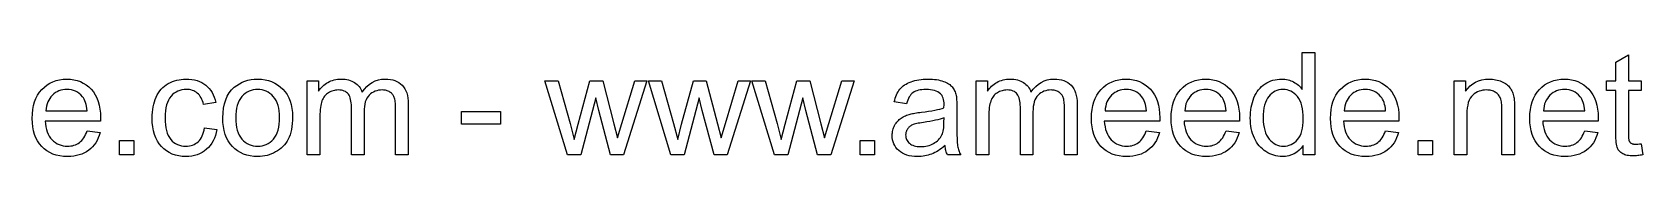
# Model space of a CAD drawing. Extents: x -1652 to 1470, y -458 to 1785.
# Drawn here: x 381 to 1161, y -458 to -408 of the extents above; entities that cross this region are included whole.
import ezdxf

# ---------------------------------------------------------------- set-up
doc = ezdxf.new("R2010")
doc.units = 0
doc.layers.add('LAYER_1', color=7, linetype='CONTINUOUS')

msp = doc.modelspace()

# ---------------------------------------------------------------- linework, layer by layer
at = {"layer": 'LAYER_1', "color": 250}
for points in [[(996.765, -457.521), (996.765, -452.95), (995.8597, -454.1992), (994.8534, -455.2823), (993.7463, -456.1992), (992.5383, -456.9496), (991.2293, -457.5336), (989.8195, -457.9508), (988.3088, -458.2013), (986.6972, -458.2848), (985.6318, -458.2479), (984.5883, -458.1371), (983.5668, -457.9522), (982.5673, -457.6932), (981.5901, -457.3598), (980.6353, -456.952), (979.703, -456.4696), (978.7933, -455.9125), (977.9161, -455.2925), (977.0899, -454.6131), (976.3143, -453.8746), (975.5893, -453.0772), (974.9147, -452.2213), (974.2905, -451.307), (973.7164, -450.3348), (973.1924, -449.3047), (972.7286, -448.2219), (972.3266, -447.1), (971.9865, -445.9387), (971.7082, -444.738), (971.4918, -443.4977), (971.3372, -442.2176), (971.2444, -440.8977), (971.2135, -439.5377), (971.2417, -438.2082), (971.3262, -436.91), (971.4668, -435.6429), (971.6634, -434.4069), (971.9159, -433.2019), (972.2241, -432.0276), (972.5879, -430.8839), (973.0072, -429.7708), (973.4862, -428.7087), (974.0207, -427.7099), (974.6107, -426.7745), (975.2566, -425.9028), (975.9582, -425.0951), (976.7159, -424.3517), (977.5298, -423.6729), (978.3999, -423.0589), (979.3079, -422.5099), (980.2436, -422.0346), (981.2068, -421.6327), (982.197, -421.3042), (983.2137, -421.049), (984.2567, -420.8669), (985.3254, -420.7577), (986.4194, -420.7213), (987.2239, -420.743), (988.0055, -420.8079), (988.7644, -420.916), (989.5005, -421.067), (990.2139, -421.2609), (990.9044, -421.4976), (991.5721, -421.7768), (992.2171, -422.0984), (992.836, -422.4547), (993.4257, -422.8379), (993.986, -423.2477), (994.5171, -423.6838), (995.0188, -424.1459), (995.4913, -424.6338), (995.9345, -425.1472), (996.3484, -425.6858), (996.3484, -407.8067), (1002.4585, -407.8067), (1002.4585, -457.521), (996.765, -457.521)], [(1160.5235, -452.0705), (1161.3567, -457.4631), (1160.7226, -457.5895), (1160.1051, -457.6995), (1159.5044, -457.7929), (1158.9207, -457.8696), (1158.3545, -457.9295), (1157.8058, -457.9725), (1157.2751, -457.9983), (1156.7625, -458.007), (1155.9569, -457.9907), (1155.1979, -457.9417), (1154.4852, -457.86), (1153.8188, -457.7452), (1153.1985, -457.5974), (1152.6242, -457.4163), (1152.0957, -457.2019), (1151.6129, -456.954), (1151.1741, -456.6795), (1150.7688, -456.3851), (1150.3972, -456.0707), (1150.0593, -455.736), (1149.755, -455.3806), (1149.4843, -455.0044), (1149.2472, -454.607), (1149.0438, -454.1882), (1148.8691, -453.6994), (1148.7182, -453.0924), (1148.5908, -452.3672), (1148.4869, -451.5237), (1148.4063, -450.5619), (1148.3489, -449.4819), (1148.3146, -448.2836), (1148.3032, -446.9671), (1148.3032, -426.2065), (1143.79, -426.2065), (1143.79, -421.4851), (1148.3032, -421.4851), (1148.3032, -412.5744), (1154.4133, -408.906), (1154.4133, -421.4851), (1160.5235, -421.4851), (1160.5235, -426.2065), (1154.4133, -426.2065), (1154.4133, -447.3143), (1154.4182, -447.9403), (1154.433, -448.5077), (1154.4579, -449.0165), (1154.4929, -449.4667), (1154.5382, -449.8584), (1154.594, -450.1914), (1154.6603, -450.4659), (1154.7374, -450.6818), (1154.822, -450.8635), (1154.9197, -451.0357), (1155.0303, -451.1983), (1155.154, -451.3516), (1155.2907, -451.4956), (1155.4404, -451.6306), (1155.6031, -451.7566), (1155.7789, -451.8738), (1155.9709, -451.9758), (1156.1825, -452.0646), (1156.4135, -452.1401), (1156.6641, -452.2021), (1156.9343, -452.2507), (1157.2239, -452.2855), (1157.5332, -452.3065), (1157.8619, -452.3135), (1158.4063, -452.2983), (1159.0321, -452.2528), (1159.7382, -452.1768), (1160.5235, -452.0705)], [(407.727, -445.8562), (414.0455, -446.6894), (413.6365, -448.027), (413.1474, -449.2884), (412.5782, -450.4734), (411.9292, -451.5816), (411.2004, -452.6127), (410.3921, -453.5666), (409.5042, -454.4428), (408.5371, -455.2413), (407.4956, -455.9535), (406.3845, -456.5712), (405.2037, -457.0942), (403.953, -457.5225), (402.6324, -457.8558), (401.2417, -458.094), (399.7807, -458.2371), (398.2494, -458.2848), (396.3302, -458.2089), (394.513, -457.981), (392.7978, -457.6013), (391.1846, -457.0697), (389.6733, -456.3862), (388.264, -455.5508), (386.9567, -454.5636), (385.7514, -453.4244), (384.6692, -452.1519), (383.7313, -450.7559), (382.9377, -449.2369), (382.2883, -447.5949), (381.7833, -445.8304), (381.4226, -443.9435), (381.2061, -441.9346), (381.134, -439.8039), (381.2067, -437.6016), (381.4249, -435.5254), (381.7888, -433.5757), (382.2985, -431.7525), (382.954, -430.0564), (383.7557, -428.4874), (384.7035, -427.0459), (385.7976, -425.7321), (387.0084, -424.5566), (388.3059, -423.5382), (389.6903, -422.6769), (391.1614, -421.9726), (392.7193, -421.4249), (394.364, -421.0339), (396.0955, -420.7994), (397.9138, -420.7213), (399.6735, -420.7978), (401.3508, -421.0274), (402.9455, -421.4103), (404.4579, -421.9465), (405.8878, -422.6363), (407.2352, -423.4796), (408.5002, -424.4768), (409.6827, -425.6279), (410.7529, -426.9184), (411.6809, -428.3337), (412.4665, -429.8737), (413.1096, -431.5385), (413.61, -433.328), (413.9676, -435.2423), (414.1822, -437.2814), (414.2538, -439.4452), (414.2191, -441.0653), (387.383, -441.0653), (387.5111, -442.5022), (387.7219, -443.8531), (388.0157, -445.1178), (388.3927, -446.2959), (388.8533, -447.3873), (389.3977, -448.3916), (390.0262, -449.3085), (390.739, -450.1379), (391.5136, -450.8745), (392.3356, -451.5134), (393.2048, -452.0543), (394.121, -452.4972), (395.0838, -452.8419), (396.093, -453.0883), (397.1483, -453.2363), (398.2494, -453.2856), (399.0717, -453.2579), (399.8635, -453.1749), (400.6247, -453.0366), (401.3551, -452.843), (402.0545, -452.594), (402.7229, -452.2896), (403.3602, -451.93), (403.9661, -451.515), (404.5449, -451.0393), (405.0923, -450.4974), (405.6086, -449.8893), (406.0939, -449.215), (406.5482, -448.4746), (406.9717, -447.668), (407.3646, -446.7952), (407.727, -445.8562)], [(464.5929, -444.3287), (470.5642, -445.1619), (470.2696, -446.6602), (469.8804, -448.0741), (469.3962, -449.4039), (468.8168, -450.65), (468.142, -451.8125), (467.3714, -452.8917), (466.5048, -453.888), (465.5419, -454.8015), (464.5015, -455.619), (463.4028, -456.327), (462.2461, -456.9258), (461.0316, -457.4154), (459.7596, -457.796), (458.4304, -458.0676), (457.0442, -458.2305), (455.6013, -458.2848), (453.802, -458.2094), (452.0929, -457.9832), (450.4741, -457.6062), (448.9458, -457.0784), (447.5081, -456.3997), (446.1611, -455.5703), (444.9049, -454.5901), (443.7398, -453.4591), (442.6863, -452.1876), (441.7738, -450.786), (441.002, -449.2541), (440.3708, -447.592), (439.8801, -445.7998), (439.5298, -443.8773), (439.3197, -441.8247), (439.2497, -439.6419), (439.2801, -438.2071), (439.371, -436.8186), (439.5225, -435.4763), (439.7343, -434.1798), (440.0063, -432.9289), (440.3384, -431.7233), (440.7305, -430.5627), (441.1823, -429.4468), (441.6955, -428.3912), (442.2717, -427.4032), (442.9111, -426.483), (443.6139, -425.6308), (444.3801, -424.847), (445.21, -424.1318), (446.1035, -423.4855), (447.061, -422.9084), (448.057, -422.3958), (449.0747, -421.9515), (450.1145, -421.5756), (451.1764, -421.2681), (452.2605, -421.0289), (453.3669, -420.858), (454.4959, -420.7555), (455.6476, -420.7213), (457.0774, -420.7674), (458.4417, -420.9059), (459.7401, -421.1369), (460.9722, -421.4605), (462.1376, -421.8768), (463.2359, -422.3861), (464.2666, -422.9883), (465.2294, -423.6838), (466.1206, -424.4649), (466.9282, -425.324), (467.6519, -426.2609), (468.2917, -427.2755), (468.8474, -428.3677), (469.3189, -429.5374), (469.706, -430.7843), (470.0087, -432.1084), (464.1069, -433.011), (463.8742, -432.1322), (463.601, -431.3097), (463.2871, -430.5433), (462.9323, -429.833), (462.5363, -429.1785), (462.0987, -428.5798), (461.6194, -428.0366), (461.0981, -427.5489), (460.5459, -427.1215), (459.9655, -426.7506), (459.3569, -426.4364), (458.72, -426.179), (458.055, -425.9786), (457.3617, -425.8353), (456.6403, -425.7492), (455.8906, -425.7205), (454.7634, -425.772), (453.6903, -425.9266), (452.6711, -426.1843), (451.7058, -426.545), (450.7942, -427.0088), (449.9361, -427.5757), (449.1315, -428.2456), (448.3802, -429.0186), (447.7048, -429.9067), (447.1195, -430.9134), (446.6243, -432.0392), (446.2191, -433.2844), (445.9039, -434.6496), (445.6788, -436.135), (445.5437, -437.7411), (445.4987, -439.4683), (445.5421, -441.2199), (445.6723, -442.8469), (445.8893, -444.3493), (446.1931, -445.7274), (446.5836, -446.9813), (447.061, -448.1111), (447.6251, -449.117), (448.2761, -449.999), (449.0008, -450.7682), (449.7776, -451.4353), (450.6064, -452.0001), (451.4874, -452.4625), (452.4204, -452.8224), (453.4055, -453.0796), (454.4427, -453.2341), (455.5319, -453.2856), (456.4155, -453.2514), (457.2612, -453.1487), (458.0689, -452.9774), (458.8387, -452.7373), (459.5704, -452.4284), (460.2642, -452.0504), (460.92, -451.6032), (461.5379, -451.0868), (462.1134, -450.5026), (462.6336, -449.8437), (463.0985, -449.1102), (463.5081, -448.3023), (463.8623, -447.42), (464.1611, -446.4636), (464.4047, -445.4331), (464.5929, -444.3287)], [(473.4804, -439.503), (473.5672, -437.0886), (473.8278, -434.8358), (474.2621, -432.7447), (474.8705, -430.8152), (475.653, -429.0473), (476.6098, -427.4411), (477.7409, -425.9966), (479.0466, -424.7137), (480.2378, -423.778), (481.4938, -422.967), (482.8143, -422.2808), (484.1992, -421.7194), (485.648, -421.2827), (487.1606, -420.9708), (488.7367, -420.7837), (490.3759, -420.7213), (492.1871, -420.7972), (493.9146, -421.0251), (495.5584, -421.4048), (497.1181, -421.9364), (498.5938, -422.6199), (499.9853, -423.4552), (501.2925, -424.4425), (502.5151, -425.5816), (503.6179, -426.8509), (504.5741, -428.2371), (505.3835, -429.7399), (506.0461, -431.3591), (506.5617, -433.0943), (506.9301, -434.9454), (507.1513, -436.912), (507.225, -438.9939), (507.1925, -440.6831), (507.0948, -442.2791), (506.9321, -443.7821), (506.7043, -445.1922), (506.4113, -446.5096), (506.0533, -447.7343), (505.6302, -448.8666), (505.142, -449.9065), (504.5914, -450.8726), (503.9812, -451.7834), (503.3113, -452.6388), (502.5817, -453.4389), (501.7924, -454.1837), (500.9435, -454.8731), (500.0349, -455.5072), (499.0666, -456.086), (498.061, -456.6024), (497.0317, -457.0496), (495.9791, -457.4276), (494.9035, -457.7365), (493.8051, -457.9766), (492.6842, -458.1479), (491.541, -458.2506), (490.3759, -458.2848), (488.5294, -458.2094), (486.7738, -457.983), (485.1092, -457.6056), (483.5352, -457.0769), (482.0519, -456.3969), (480.659, -455.5655), (479.3564, -454.5824), (478.144, -453.4476), (477.0499, -452.1701), (476.1021, -450.7594), (475.3004, -449.2155), (474.6449, -447.5385), (474.1352, -445.7286), (473.7713, -443.786), (473.5531, -441.7108), (473.4804, -439.503)], [(514.3882, -457.521), (514.3882, -421.4851), (519.8734, -421.4851), (519.8734, -426.5768), (520.3122, -425.933), (520.7867, -425.3209), (521.2967, -424.7408), (521.8421, -424.193), (522.4228, -423.6777), (523.0386, -423.1952), (523.6894, -422.7458), (524.375, -422.3298), (525.09, -421.9517), (525.8289, -421.6245), (526.5921, -421.3479), (527.3795, -421.122), (528.1913, -420.9465), (529.0276, -420.8213), (529.8886, -420.7463), (530.7745, -420.7213), (531.7503, -420.7473), (532.6816, -420.8253), (533.568, -420.955), (534.4096, -421.1365), (535.2062, -421.3694), (535.9576, -421.6538), (536.6637, -421.9894), (537.3244, -422.3761), (537.939, -422.8128), (538.5067, -423.29), (539.0276, -423.8078), (539.5014, -424.3666), (539.928, -424.9666), (540.3073, -425.6081), (540.6391, -426.2913), (540.9233, -427.0166), (542.0392, -425.54), (543.2345, -424.2608), (544.5096, -423.1787), (545.8646, -422.2937), (547.3, -421.6056), (548.8159, -421.1142), (550.4127, -420.8195), (552.0905, -420.7213), (553.3972, -420.7674), (554.6266, -420.9059), (555.7785, -421.1369), (556.8525, -421.4605), (557.8484, -421.8768), (558.7659, -422.3861), (559.6048, -422.9883), (560.3647, -423.6838), (561.0444, -424.4758), (561.6339, -425.3675), (562.133, -426.3591), (562.5417, -427.4505), (562.8598, -428.6417), (563.0872, -429.9328), (563.2238, -431.3236), (563.2693, -432.8143), (563.2693, -457.521), (557.1592, -457.521), (557.1592, -434.8394), (557.1495, -433.9596), (557.1205, -433.1428), (557.0725, -432.3893), (557.0059, -431.699), (556.9207, -431.0723), (556.8174, -430.5091), (556.6962, -430.0097), (556.5574, -429.5741), (556.3947, -429.1808), (556.2014, -428.8078), (555.9775, -428.4548), (555.7228, -428.1217), (555.4372, -427.8082), (555.1205, -427.5138), (554.7726, -427.2385), (554.3934, -426.9819), (553.9942, -426.7503), (553.5777, -426.5499), (553.1442, -426.3808), (552.6938, -426.2427), (552.2265, -426.1355), (551.7425, -426.0591), (551.2419, -426.0134), (550.725, -425.9982), (549.7909, -426.0378), (548.8979, -426.1564), (548.0458, -426.354), (547.2345, -426.6304), (546.464, -426.9854), (545.734, -427.4189), (545.0443, -427.9308), (544.395, -428.521), (543.8053, -429.2018), (543.2947, -429.9769), (542.863, -430.8465), (542.5102, -431.8104), (542.2359, -432.8687), (542.0402, -434.0214), (541.9229, -435.2685), (541.8838, -436.61), (541.8838, -457.521), (535.7737, -457.521), (535.7737, -434.1335), (535.7504, -433.1495), (535.6804, -432.2286), (535.5638, -431.3709), (535.4005, -430.5765), (535.1906, -429.8456), (534.934, -429.1782), (534.6308, -428.5746), (534.2809, -428.0349), (533.8779, -427.5587), (533.4153, -427.1455), (532.8934, -426.7955), (532.3122, -426.5088), (531.6718, -426.2856), (530.9725, -426.126), (530.2143, -426.0302), (529.3974, -425.9982), (528.7611, -426.0194), (528.1367, -426.0828), (527.5243, -426.1886), (526.9238, -426.3367), (526.3353, -426.5271), (525.7586, -426.7599), (525.194, -427.0349), (524.6412, -427.3522), (524.1134, -427.7102), (523.6234, -428.1075), (523.1711, -428.544), (522.7564, -429.0201), (522.3791, -429.5357), (522.0391, -430.091), (521.7362, -430.6863), (521.4704, -431.3215), (521.2426, -432.0087), (521.0451, -432.7686), (520.8781, -433.6008), (520.7414, -434.5053), (520.635, -435.4819), (520.5591, -436.5306), (520.5135, -437.6511), (520.4983, -438.8434), (520.4983, -457.521), (514.3882, -457.521)], [(823.3552, -453.0078), (822.5085, -453.7054), (821.6695, -454.3491), (820.8383, -454.9391), (820.0152, -455.4756), (819.2002, -455.9589), (818.3934, -456.3894), (817.5951, -456.7673), (816.8053, -457.0928), (816.0128, -457.3733), (815.206, -457.6159), (814.3849, -457.8209), (813.5492, -457.9882), (812.6989, -458.1182), (811.8338, -458.2108), (810.9538, -458.2663), (810.0587, -458.2848), (808.6174, -458.2398), (807.2618, -458.1045), (805.992, -457.879), (804.8078, -457.563), (803.7093, -457.1564), (802.6966, -456.6591), (801.7695, -456.0709), (800.9282, -455.3917), (800.1796, -454.6459), (799.5309, -453.8492), (798.9819, -453.0017), (798.5328, -452.1037), (798.1834, -451.1553), (797.9339, -450.1565), (797.7842, -449.1076), (797.7343, -448.0086), (797.7533, -447.356), (797.8101, -446.7176), (797.9046, -446.0932), (798.0366, -445.483), (798.2061, -444.8868), (798.4129, -444.3048), (798.6568, -443.7368), (798.9378, -443.183), (799.253, -442.6503), (799.5909, -442.1455), (799.9516, -441.6684), (800.3352, -441.2186), (800.7414, -440.796), (801.1705, -440.4003), (801.6224, -440.0311), (802.097, -439.6882), (802.5945, -439.3682), (803.1063, -439.0678), (803.6328, -438.7873), (804.1743, -438.5266), (804.7309, -438.2861), (805.3029, -438.0657), (805.8907, -437.8657), (806.4945, -437.6862), (806.9745, -437.5695), (807.5119, -437.4538), (808.1066, -437.339), (808.7583, -437.2248), (809.467, -437.1111), (810.2325, -436.9978), (811.0547, -436.8849), (811.9334, -436.772), (813.7218, -436.5491), (815.3894, -436.3145), (816.9357, -436.0686), (818.3604, -435.8115), (819.663, -435.5436), (820.8432, -435.2651), (821.9005, -434.9763), (822.8345, -434.6774), (822.8692, -433.092), (822.8421, -432.1975), (822.7607, -431.3714), (822.6251, -430.6136), (822.4353, -429.9242), (822.1912, -429.303), (821.8928, -428.7503), (821.5402, -428.2659), (821.1334, -427.8498), (820.5118, -427.3659), (819.8187, -426.947), (819.0542, -426.5929), (818.2186, -426.3034), (817.3119, -426.0786), (816.3343, -425.9181), (815.2859, -425.8219), (814.1669, -425.7899), (813.1216, -425.8137), (812.147, -425.8852), (811.2432, -426.0041), (810.4103, -426.1704), (809.6484, -426.3838), (808.9578, -426.6443), (808.3384, -426.9517), (807.7906, -427.3059), (807.2915, -427.7198), (806.8268, -428.2066), (806.3964, -428.7662), (805.9998, -429.399), (805.6368, -430.105), (805.3073, -430.8844), (805.0108, -431.7373), (804.7471, -432.6638), (798.7758, -431.8306), (798.9961, -430.8944), (799.249, -430.0038), (799.5348, -429.1591), (799.8535, -428.3604), (800.2053, -427.6078), (800.5903, -426.9014), (801.0087, -426.2414), (801.4606, -425.6279), (801.9553, -425.055), (802.5021, -424.5166), (803.1009, -424.0124), (803.7519, -423.542), (804.4549, -423.1053), (805.21, -422.7019), (806.0171, -422.3317), (806.8764, -421.9942), (807.7757, -421.697), (808.7115, -421.439), (809.6833, -421.2202), (810.6908, -421.041), (811.7336, -420.9013), (812.8113, -420.8014), (813.9234, -420.7413), (815.0695, -420.7213), (816.1972, -420.7381), (817.2717, -420.7887), (818.2927, -420.8732), (819.2601, -420.9918), (820.1738, -421.1445), (821.0337, -421.3315), (821.8397, -421.553), (822.5915, -421.8091), (823.2885, -422.0907), (823.9386, -422.3888), (824.5415, -422.7037), (825.0969, -423.0357), (825.6045, -423.3851), (826.0642, -423.7521), (826.4756, -424.137), (826.8385, -424.5401), (827.1645, -424.9659), (827.4656, -425.4189), (827.7417, -425.899), (827.9928, -426.4062), (828.219, -426.9405), (828.4203, -427.5019), (828.5966, -428.0904), (828.7479, -428.7061), (828.8173, -429.1357), (828.8779, -429.6433), (828.9295, -430.2287), (828.9721, -430.8918), (829.0055, -431.6325), (829.0294, -432.4506), (829.0439, -433.3461), (829.0488, -434.3187), (829.0488, -442.4192), (829.0548, -444.4437), (829.0727, -446.2732), (829.1025, -447.9079), (829.1443, -449.3481), (829.198, -450.5942), (829.2636, -451.6463), (829.3411, -452.5047), (829.4306, -453.1698), (829.5342, -453.7351), (829.6623, -454.294), (829.8145, -454.8466), (829.9905, -455.3931), (830.1897, -455.9337), (830.4119, -456.4685), (830.6567, -456.9975), (830.9235, -457.521), (824.5356, -457.521), (824.3159, -457.029), (824.1168, -456.5164), (823.9384, -455.9832), (823.7805, -455.4293), (823.6433, -454.8549), (823.5266, -454.2598), (823.4306, -453.6441), (823.3552, -453.0078)], [(838.4338, -457.521), (838.4338, -421.4851), (843.919, -421.4851), (843.919, -426.5768), (844.3578, -425.933), (844.8323, -425.3209), (845.3423, -424.7408), (845.8877, -424.193), (846.4684, -423.6777), (847.0842, -423.1952), (847.735, -422.7458), (848.4206, -422.3298), (849.1356, -421.9517), (849.8745, -421.6245), (850.6377, -421.3479), (851.4251, -421.122), (852.2369, -420.9465), (853.0732, -420.8213), (853.9342, -420.7463), (854.8201, -420.7213), (855.7959, -420.7473), (856.7272, -420.8253), (857.6136, -420.955), (858.4552, -421.1365), (859.2518, -421.3694), (860.0032, -421.6538), (860.7093, -421.9894), (861.37, -422.3761), (861.9846, -422.8128), (862.5523, -423.29), (863.0732, -423.8078), (863.547, -424.3666), (863.9736, -424.9666), (864.3529, -425.6081), (864.6847, -426.2913), (864.9689, -427.0166), (866.0848, -425.54), (867.2801, -424.2608), (868.5552, -423.1787), (869.9102, -422.2937), (871.3456, -421.6056), (872.8615, -421.1142), (874.4583, -420.8195), (876.1361, -420.7213), (877.4428, -420.7674), (878.6722, -420.9059), (879.8241, -421.1369), (880.8981, -421.4605), (881.894, -421.8768), (882.8115, -422.3861), (883.6504, -422.9883), (884.4103, -423.6838), (885.09, -424.4758), (885.6795, -425.3675), (886.1786, -426.3591), (886.5873, -427.4505), (886.9054, -428.6417), (887.1328, -429.9328), (887.2694, -431.3236), (887.3149, -432.8143), (887.3149, -457.521), (881.2048, -457.521), (881.2048, -434.8394), (881.1951, -433.9596), (881.1661, -433.1428), (881.1181, -432.3893), (881.0515, -431.699), (880.9663, -431.0723), (880.863, -430.5091), (880.7418, -430.0097), (880.603, -429.5741), (880.4403, -429.1808), (880.247, -428.8078), (880.0231, -428.4548), (879.7684, -428.1217), (879.4828, -427.8082), (879.1661, -427.5138), (878.8182, -427.2385), (878.439, -426.9819), (878.0398, -426.7503), (877.6233, -426.5499), (877.1898, -426.3808), (876.7394, -426.2427), (876.2721, -426.1355), (875.7881, -426.0591), (875.2875, -426.0134), (874.7706, -425.9982), (873.8365, -426.0378), (872.9435, -426.1564), (872.0914, -426.354), (871.2801, -426.6304), (870.5096, -426.9854), (869.7796, -427.4189), (869.0899, -427.9308), (868.4406, -428.521), (867.8509, -429.2018), (867.3403, -429.9769), (866.9086, -430.8465), (866.5558, -431.8104), (866.2815, -432.8687), (866.0858, -434.0214), (865.9685, -435.2685), (865.9294, -436.61), (865.9294, -457.521), (859.8193, -457.521), (859.8193, -434.1335), (859.796, -433.1495), (859.726, -432.2286), (859.6094, -431.3709), (859.4461, -430.5765), (859.2362, -429.8456), (858.9796, -429.1782), (858.6764, -428.5746), (858.3265, -428.0349), (857.9235, -427.5587), (857.4609, -427.1455), (856.939, -426.7955), (856.3578, -426.5088), (855.7174, -426.2856), (855.0181, -426.126), (854.2599, -426.0302), (853.443, -425.9982), (852.8067, -426.0194), (852.1823, -426.0828), (851.5699, -426.1886), (850.9694, -426.3367), (850.3809, -426.5271), (849.8042, -426.7599), (849.2396, -427.0349), (848.6868, -427.3522), (848.159, -427.7102), (847.669, -428.1075), (847.2167, -428.544), (846.802, -429.0201), (846.4247, -429.5357), (846.0847, -430.091), (845.7818, -430.6863), (845.516, -431.3215), (845.2882, -432.0087), (845.0907, -432.7686), (844.9237, -433.6008), (844.787, -434.5053), (844.6806, -435.4819), (844.6047, -436.5306), (844.5591, -437.6511), (844.5439, -438.8434), (844.5439, -457.521), (838.4338, -457.521)], [(920.8512, -445.8562), (927.1697, -446.6894), (926.7607, -448.027), (926.2716, -449.2884), (925.7024, -450.4734), (925.0534, -451.5816), (924.3246, -452.6127), (923.5163, -453.5666), (922.6284, -454.4428), (921.6613, -455.2413), (920.6198, -455.9535), (919.5087, -456.5712), (918.3279, -457.0942), (917.0772, -457.5225), (915.7566, -457.8558), (914.3659, -458.094), (912.9049, -458.2371), (911.3736, -458.2848), (909.4544, -458.2089), (907.6372, -457.981), (905.922, -457.6013), (904.3088, -457.0697), (902.7975, -456.3862), (901.3882, -455.5508), (900.0809, -454.5636), (898.8756, -453.4244), (897.7934, -452.1519), (896.8555, -450.7559), (896.0619, -449.2369), (895.4125, -447.5949), (894.9075, -445.8304), (894.5468, -443.9435), (894.3303, -441.9346), (894.2582, -439.8039), (894.3309, -437.6016), (894.5491, -435.5254), (894.913, -433.5757), (895.4227, -431.7525), (896.0782, -430.0564), (896.8799, -428.4874), (897.8277, -427.0459), (898.9218, -425.7321), (900.1326, -424.5566), (901.4301, -423.5382), (902.8145, -422.6769), (904.2856, -421.9726), (905.8435, -421.4249), (907.4882, -421.0339), (909.2197, -420.7994), (911.038, -420.7213), (912.7977, -420.7978), (914.475, -421.0274), (916.0697, -421.4103), (917.5821, -421.9465), (919.012, -422.6363), (920.3594, -423.4796), (921.6244, -424.4768), (922.8069, -425.6279), (923.8771, -426.9184), (924.8051, -428.3337), (925.5907, -429.8737), (926.2338, -431.5385), (926.7342, -433.328), (927.0918, -435.2423), (927.3064, -437.2814), (927.378, -439.4452), (927.3433, -441.0653), (900.5072, -441.0653), (900.6353, -442.5022), (900.8461, -443.8531), (901.1399, -445.1178), (901.5169, -446.2959), (901.9775, -447.3873), (902.5219, -448.3916), (903.1504, -449.3085), (903.8632, -450.1379), (904.6378, -450.8745), (905.4598, -451.5134), (906.329, -452.0543), (907.2452, -452.4972), (908.208, -452.8419), (909.2172, -453.0883), (910.2725, -453.2363), (911.3736, -453.2856), (912.1959, -453.2579), (912.9877, -453.1749), (913.7489, -453.0366), (914.4793, -452.843), (915.1787, -452.594), (915.8471, -452.2896), (916.4844, -451.93), (917.0903, -451.515), (917.6691, -451.0393), (918.2165, -450.4974), (918.7328, -449.8893), (919.2181, -449.215), (919.6724, -448.4746), (920.0959, -447.668), (920.4888, -446.7952), (920.8512, -445.8562)], [(959.4677, -445.8562), (965.7862, -446.6894), (965.3772, -448.027), (964.8881, -449.2884), (964.3189, -450.4734), (963.6699, -451.5816), (962.9411, -452.6127), (962.1328, -453.5666), (961.2449, -454.4428), (960.2778, -455.2413), (959.2363, -455.9535), (958.1252, -456.5712), (956.9444, -457.0942), (955.6937, -457.5225), (954.3731, -457.8558), (952.9824, -458.094), (951.5214, -458.2371), (949.9901, -458.2848), (948.0709, -458.2089), (946.2537, -457.981), (944.5385, -457.6013), (942.9253, -457.0697), (941.414, -456.3862), (940.0047, -455.5508), (938.6974, -454.5636), (937.4921, -453.4244), (936.4099, -452.1519), (935.472, -450.7559), (934.6784, -449.2369), (934.029, -447.5949), (933.524, -445.8304), (933.1633, -443.9435), (932.9468, -441.9346), (932.8747, -439.8039), (932.9474, -437.6016), (933.1656, -435.5254), (933.5295, -433.5757), (934.0392, -431.7525), (934.6947, -430.0564), (935.4964, -428.4874), (936.4442, -427.0459), (937.5383, -425.7321), (938.7491, -424.5566), (940.0466, -423.5382), (941.431, -422.6769), (942.9021, -421.9726), (944.46, -421.4249), (946.1047, -421.0339), (947.8362, -420.7994), (949.6545, -420.7213), (951.4142, -420.7978), (953.0915, -421.0274), (954.6862, -421.4103), (956.1986, -421.9465), (957.6285, -422.6363), (958.9759, -423.4796), (960.2409, -424.4768), (961.4234, -425.6279), (962.4936, -426.9184), (963.4216, -428.3337), (964.2072, -429.8737), (964.8503, -431.5385), (965.3507, -433.328), (965.7083, -435.2423), (965.9229, -437.2814), (965.9945, -439.4452), (965.9598, -441.0653), (939.1237, -441.0653), (939.2518, -442.5022), (939.4626, -443.8531), (939.7564, -445.1178), (940.1334, -446.2959), (940.594, -447.3873), (941.1384, -448.3916), (941.7669, -449.3085), (942.4797, -450.1379), (943.2543, -450.8745), (944.0763, -451.5134), (944.9455, -452.0543), (945.8617, -452.4972), (946.8245, -452.8419), (947.8337, -453.0883), (948.889, -453.2363), (949.9901, -453.2856), (950.8124, -453.2579), (951.6042, -453.1749), (952.3654, -453.0366), (953.0958, -452.843), (953.7952, -452.594), (954.4636, -452.2896), (955.1009, -451.93), (955.7068, -451.515), (956.2856, -451.0393), (956.833, -450.4974), (957.3493, -449.8893), (957.8346, -449.215), (958.2889, -448.4746), (958.7124, -447.668), (959.1053, -446.7952), (959.4677, -445.8562)], [(1036.7007, -445.8562), (1043.0192, -446.6894), (1042.6102, -448.027), (1042.1211, -449.2884), (1041.5519, -450.4734), (1040.9029, -451.5816), (1040.1741, -452.6127), (1039.3658, -453.5666), (1038.4779, -454.4428), (1037.5108, -455.2413), (1036.4693, -455.9535), (1035.3582, -456.5712), (1034.1774, -457.0942), (1032.9267, -457.5225), (1031.6061, -457.8558), (1030.2154, -458.094), (1028.7544, -458.2371), (1027.2231, -458.2848), (1025.3039, -458.2089), (1023.4867, -457.981), (1021.7715, -457.6013), (1020.1583, -457.0697), (1018.647, -456.3862), (1017.2377, -455.5508), (1015.9304, -454.5636), (1014.7251, -453.4244), (1013.6429, -452.1519), (1012.705, -450.7559), (1011.9114, -449.2369), (1011.262, -447.5949), (1010.757, -445.8304), (1010.3963, -443.9435), (1010.1798, -441.9346), (1010.1077, -439.8039), (1010.1804, -437.6016), (1010.3986, -435.5254), (1010.7625, -433.5757), (1011.2722, -431.7525), (1011.9277, -430.0564), (1012.7294, -428.4874), (1013.6772, -427.0459), (1014.7713, -425.7321), (1015.9821, -424.5566), (1017.2796, -423.5382), (1018.664, -422.6769), (1020.1351, -421.9726), (1021.693, -421.4249), (1023.3377, -421.0339), (1025.0692, -420.7994), (1026.8875, -420.7213), (1028.6472, -420.7978), (1030.3245, -421.0274), (1031.9192, -421.4103), (1033.4316, -421.9465), (1034.8615, -422.6363), (1036.2089, -423.4796), (1037.4739, -424.4768), (1038.6564, -425.6279), (1039.7266, -426.9184), (1040.6546, -428.3337), (1041.4402, -429.8737), (1042.0833, -431.5385), (1042.5837, -433.328), (1042.9413, -435.2423), (1043.1559, -437.2814), (1043.2275, -439.4452), (1043.1928, -441.0653), (1016.3567, -441.0653), (1016.4848, -442.5022), (1016.6956, -443.8531), (1016.9894, -445.1178), (1017.3664, -446.2959), (1017.827, -447.3873), (1018.3714, -448.3916), (1018.9999, -449.3085), (1019.7127, -450.1379), (1020.4873, -450.8745), (1021.3093, -451.5134), (1022.1785, -452.0543), (1023.0947, -452.4972), (1024.0575, -452.8419), (1025.0667, -453.0883), (1026.122, -453.2363), (1027.2231, -453.2856), (1028.0454, -453.2579), (1028.8372, -453.1749), (1029.5984, -453.0366), (1030.3288, -452.843), (1031.0282, -452.594), (1031.6966, -452.2896), (1032.3339, -451.93), (1032.9398, -451.515), (1033.5186, -451.0393), (1034.066, -450.4974), (1034.5823, -449.8893), (1035.0676, -449.215), (1035.5219, -448.4746), (1035.9454, -447.668), (1036.3383, -446.7952), (1036.7007, -445.8562)], [(1070.0287, -457.521), (1070.0287, -421.4851), (1075.5139, -421.4851), (1075.5139, -426.6), (1076.5586, -425.2211), (1077.7139, -424.0264), (1078.9796, -423.016), (1080.3555, -422.1895), (1081.8415, -421.547), (1083.4375, -421.0882), (1085.1433, -420.813), (1086.9589, -420.7213), (1087.7661, -420.7397), (1088.5561, -420.7949), (1089.3289, -420.8867), (1090.0849, -421.015), (1090.824, -421.1796), (1091.5464, -421.3804), (1092.2522, -421.6173), (1092.9417, -421.8901), (1093.6019, -422.1927), (1094.2196, -422.519), (1094.7947, -422.8685), (1095.3271, -423.2412), (1095.8166, -423.6366), (1096.2631, -424.0545), (1096.6665, -424.4946), (1097.0267, -424.9567), (1097.3527, -425.4411), (1097.6536, -425.9481), (1097.9293, -426.4777), (1098.1796, -427.0296), (1098.4044, -427.6038), (1098.6036, -428.2), (1098.7771, -428.8182), (1098.9246, -429.4583), (1099.0021, -429.9232), (1099.0698, -430.4673), (1099.1274, -431.0906), (1099.1748, -431.793), (1099.212, -432.5747), (1099.2387, -433.4356), (1099.2548, -434.3756), (1099.2602, -435.3949), (1099.2602, -457.521), (1093.15, -457.521), (1093.15, -435.6263), (1093.1391, -434.7226), (1093.1064, -433.8776), (1093.0518, -433.0915), (1092.975, -432.3644), (1092.876, -431.6964), (1092.7546, -431.0877), (1092.6107, -430.5383), (1092.4441, -430.0485), (1092.2489, -429.5999), (1092.019, -429.1741), (1091.7548, -428.7711), (1091.4562, -428.3908), (1091.1234, -428.0333), (1090.7566, -427.6986), (1090.3559, -427.3867), (1089.9214, -427.0976), (1089.4598, -426.841), (1088.9779, -426.6182), (1088.4759, -426.4293), (1087.9541, -426.2745), (1087.4128, -426.1538), (1086.8522, -426.0675), (1086.2727, -426.0155), (1085.6744, -425.9982), (1084.7191, -426.0367), (1083.7973, -426.1524), (1082.9089, -426.3455), (1082.0537, -426.6159), (1081.2316, -426.9639), (1080.4424, -427.3896), (1079.6861, -427.8932), (1078.9625, -428.4747), (1078.2996, -429.1609), (1077.7255, -429.9867), (1077.2401, -430.9519), (1076.8433, -432.0563), (1076.5349, -433.2996), (1076.3147, -434.6814), (1076.1828, -436.2016), (1076.1388, -437.8598), (1076.1388, -457.521), (1070.0287, -457.521)], [(1133.2246, -445.8562), (1139.5431, -446.6894), (1139.1341, -448.027), (1138.645, -449.2884), (1138.0758, -450.4734), (1137.4268, -451.5816), (1136.698, -452.6127), (1135.8897, -453.5666), (1135.0018, -454.4428), (1134.0347, -455.2413), (1132.9932, -455.9535), (1131.8821, -456.5712), (1130.7013, -457.0942), (1129.4506, -457.5225), (1128.13, -457.8558), (1126.7393, -458.094), (1125.2783, -458.2371), (1123.747, -458.2848), (1121.8278, -458.2089), (1120.0106, -457.981), (1118.2954, -457.6013), (1116.6822, -457.0697), (1115.1709, -456.3862), (1113.7616, -455.5508), (1112.4543, -454.5636), (1111.249, -453.4244), (1110.1668, -452.1519), (1109.2289, -450.7559), (1108.4353, -449.2369), (1107.7859, -447.5949), (1107.2809, -445.8304), (1106.9202, -443.9435), (1106.7037, -441.9346), (1106.6316, -439.8039), (1106.7043, -437.6016), (1106.9225, -435.5254), (1107.2864, -433.5757), (1107.7961, -431.7525), (1108.4516, -430.0564), (1109.2533, -428.4874), (1110.2011, -427.0459), (1111.2952, -425.7321), (1112.506, -424.5566), (1113.8035, -423.5382), (1115.1879, -422.6769), (1116.659, -421.9726), (1118.2169, -421.4249), (1119.8616, -421.0339), (1121.5931, -420.7994), (1123.4114, -420.7213), (1125.1711, -420.7978), (1126.8484, -421.0274), (1128.4431, -421.4103), (1129.9555, -421.9465), (1131.3854, -422.6363), (1132.7328, -423.4796), (1133.9978, -424.4768), (1135.1803, -425.6279), (1136.2505, -426.9184), (1137.1785, -428.3337), (1137.9641, -429.8737), (1138.6072, -431.5385), (1139.1076, -433.328), (1139.4652, -435.2423), (1139.6798, -437.2814), (1139.7514, -439.4452), (1139.7167, -441.0653), (1112.8806, -441.0653), (1113.0087, -442.5022), (1113.2195, -443.8531), (1113.5133, -445.1178), (1113.8903, -446.2959), (1114.3509, -447.3873), (1114.8953, -448.3916), (1115.5238, -449.3085), (1116.2366, -450.1379), (1117.0112, -450.8745), (1117.8332, -451.5134), (1118.7024, -452.0543), (1119.6186, -452.4972), (1120.5814, -452.8419), (1121.5906, -453.0883), (1122.6459, -453.2363), (1123.747, -453.2856), (1124.5693, -453.2579), (1125.3611, -453.1749), (1126.1223, -453.0366), (1126.8527, -452.843), (1127.5521, -452.594), (1128.2205, -452.2896), (1128.8578, -451.93), (1129.4637, -451.515), (1130.0425, -451.0393), (1130.5899, -450.4974), (1131.1062, -449.8893), (1131.5915, -449.215), (1132.0458, -448.4746), (1132.4693, -447.668), (1132.8622, -446.7952), (1133.2246, -445.8562)], [(387.7302, -436.0661), (407.7965, -436.0661), (407.6729, -434.9649), (407.5018, -433.9352), (407.2835, -432.9768), (407.0183, -432.0896), (406.7064, -431.2734), (406.3481, -430.5282), (405.9438, -429.8538), (405.4936, -429.25), (404.7413, -428.4239), (403.9339, -427.7075), (403.0717, -427.1009), (402.155, -426.6043), (401.1841, -426.2179), (400.1592, -425.9416), (399.0805, -425.7758), (397.9485, -425.7205), (396.9194, -425.7644), (395.9326, -425.8963), (394.9877, -426.116), (394.0848, -426.4235), (393.2236, -426.819), (392.4041, -427.3023), (391.6261, -427.8735), (390.8894, -428.5326), (390.2173, -429.2654), (389.6244, -430.058), (389.1107, -430.9101), (388.6762, -431.822), (388.3209, -432.7935), (388.0448, -433.8247), (387.8479, -434.9156), (387.7302, -436.0661)], [(479.7294, -439.5146), (479.7766, -441.1875), (479.9182, -442.7518), (480.1541, -444.2073), (480.4845, -445.5539), (480.9092, -446.7915), (481.4284, -447.9199), (482.0419, -448.9389), (482.7498, -449.8486), (483.5331, -450.6541), (484.3645, -451.3523), (485.2441, -451.943), (486.1723, -452.4263), (487.1492, -452.8023), (488.1753, -453.0708), (489.2508, -453.2319), (490.3759, -453.2856), (491.489, -453.2319), (492.5545, -453.0706), (493.5726, -452.8017), (494.5433, -452.4249), (495.4669, -451.9402), (496.3433, -451.3474), (497.1729, -450.6464), (497.9557, -449.837), (498.6636, -448.917), (499.2771, -447.8842), (499.7962, -446.7386), (500.2209, -445.4801), (500.5513, -444.1088), (500.7872, -442.6247), (500.9288, -441.0277), (500.976, -439.3179), (500.9283, -437.7019), (500.7852, -436.187), (500.547, -434.7733), (500.2137, -433.4609), (499.7855, -432.2499), (499.2624, -431.1405), (498.6447, -430.1328), (497.9325, -429.2269), (497.1498, -428.4214), (496.3205, -427.7232), (495.4449, -427.1325), (494.5231, -426.6492), (493.5551, -426.2732), (492.5411, -426.0047), (491.4814, -425.8436), (490.3759, -425.7899), (489.2508, -425.8431), (488.1753, -426.0027), (487.1492, -426.269), (486.1723, -426.6419), (485.2441, -427.1217), (484.3645, -427.7085), (483.5331, -428.4025), (482.7498, -429.2037), (482.0419, -430.1129), (481.4284, -431.1305), (480.9092, -432.2566), (480.4845, -433.4913), (480.1541, -434.8344), (479.9182, -436.2859), (479.7766, -437.846), (479.7294, -439.5146)], [(640.4098, -457.521), (629.5203, -421.4851), (635.9082, -421.4851), (641.6596, -442.2804), (643.6963, -450.0222), (645.5594, -442.5928), (651.2645, -421.4851), (657.5251, -421.4851), (662.9525, -442.4077), (664.723, -449.27), (666.7944, -442.3151), (673.0203, -421.4851), (678.9569, -421.4851), (667.6508, -457.521), (661.3324, -457.521), (655.6157, -435.9619), (654.1691, -429.7939), (646.8786, -457.521), (640.4098, -457.521)], [(690.5523, -457.521), (679.6628, -421.4851), (686.0507, -421.4851), (691.8021, -442.2804), (693.8388, -450.0222), (695.7019, -442.5928), (701.407, -421.4851), (707.6676, -421.4851), (713.095, -442.4077), (714.8655, -449.27), (716.9369, -442.3151), (723.1628, -421.4851), (729.0994, -421.4851), (717.7933, -457.521), (711.4749, -457.521), (705.7582, -435.9619), (704.3116, -429.7939), (697.0211, -457.521), (690.5523, -457.521)], [(740.6948, -457.521), (729.8053, -421.4851), (736.1932, -421.4851), (741.9446, -442.2804), (743.9813, -450.0222), (745.8444, -442.5928), (751.5495, -421.4851), (757.8101, -421.4851), (763.2375, -442.4077), (765.008, -449.27), (767.0794, -442.3151), (773.3053, -421.4851), (779.2419, -421.4851), (767.9358, -457.521), (761.6174, -457.521), (755.9007, -435.9619), (754.4541, -429.7939), (747.1636, -457.521), (740.6948, -457.521)], [(900.8544, -436.0661), (920.9207, -436.0661), (920.7971, -434.9649), (920.626, -433.9352), (920.4077, -432.9768), (920.1425, -432.0896), (919.8306, -431.2734), (919.4723, -430.5282), (919.068, -429.8538), (918.6178, -429.25), (917.8655, -428.4239), (917.0581, -427.7075), (916.1959, -427.1009), (915.2792, -426.6043), (914.3083, -426.2179), (913.2834, -425.9416), (912.2047, -425.7758), (911.0727, -425.7205), (910.0436, -425.7644), (909.0568, -425.8963), (908.1119, -426.116), (907.209, -426.4235), (906.3478, -426.819), (905.5283, -427.3023), (904.7503, -427.8735), (904.0136, -428.5326), (903.3415, -429.2654), (902.7486, -430.058), (902.2349, -430.9101), (901.8004, -431.822), (901.4451, -432.7935), (901.169, -433.8247), (900.9721, -434.9156), (900.8544, -436.0661)], [(939.4709, -436.0661), (959.5372, -436.0661), (959.4136, -434.9649), (959.2425, -433.9352), (959.0242, -432.9768), (958.759, -432.0896), (958.4471, -431.2734), (958.0888, -430.5282), (957.6845, -429.8538), (957.2343, -429.25), (956.482, -428.4239), (955.6746, -427.7075), (954.8124, -427.1009), (953.8957, -426.6043), (952.9248, -426.2179), (951.8999, -425.9416), (950.8212, -425.7758), (949.6892, -425.7205), (948.6601, -425.7644), (947.6733, -425.8963), (946.7284, -426.116), (945.8255, -426.4235), (944.9643, -426.819), (944.1448, -427.3023), (943.3668, -427.8735), (942.6301, -428.5326), (941.958, -429.2654), (941.3651, -430.058), (940.8514, -430.9101), (940.4169, -431.822), (940.0616, -432.7935), (939.7855, -433.8247), (939.5886, -434.9156), (939.4709, -436.0661)], [(977.4625, -439.5493), (977.5081, -441.2217), (977.6449, -442.7847), (977.8732, -444.2383), (978.193, -445.5828), (978.6045, -446.8183), (979.1078, -447.9448), (979.703, -448.9626), (980.3903, -449.8718), (981.1361, -450.673), (981.9155, -451.367), (982.7282, -451.9538), (983.5741, -452.4336), (984.4531, -452.8065), (985.3651, -453.0728), (986.3098, -453.2324), (987.2873, -453.2856), (988.2708, -453.2346), (989.2164, -453.0816), (990.1244, -452.8267), (990.9948, -452.4698), (991.8277, -452.0108), (992.6234, -451.4499), (993.3819, -450.7871), (994.1034, -450.0222), (994.7586, -449.1526), (995.327, -448.1757), (995.8082, -447.0913), (996.2023, -445.8996), (996.5091, -444.6004), (996.7283, -443.1939), (996.86, -441.6799), (996.9039, -440.0585), (996.8594, -438.2793), (996.7258, -436.6217), (996.5029, -435.0859), (996.1907, -433.6721), (995.789, -432.3803), (995.2977, -431.2106), (994.7165, -430.1633), (994.0455, -429.2385), (993.3127, -428.4291), (992.5377, -427.7281), (991.7207, -427.1353), (990.8617, -426.6506), (989.961, -426.2738), (989.0186, -426.0049), (988.0348, -425.8436), (987.0096, -425.7899), (986.0109, -425.8415), (985.0544, -425.9962), (984.14, -426.2543), (983.2674, -426.6159), (982.4367, -427.0811), (981.6475, -427.65), (980.8999, -428.3228), (980.1936, -429.0996), (979.5546, -429.9881), (979.0004, -430.996), (978.531, -432.1232), (978.1467, -433.3697), (977.8476, -434.7356), (977.6337, -436.2208), (977.5053, -437.8254), (977.4625, -439.5493)], [(1016.7039, -436.0661), (1036.7702, -436.0661), (1036.6466, -434.9649), (1036.4755, -433.9352), (1036.2572, -432.9768), (1035.992, -432.0896), (1035.6801, -431.2734), (1035.3218, -430.5282), (1034.9175, -429.8538), (1034.4673, -429.25), (1033.715, -428.4239), (1032.9076, -427.7075), (1032.0454, -427.1009), (1031.1287, -426.6043), (1030.1578, -426.2179), (1029.1329, -425.9416), (1028.0542, -425.7758), (1026.9222, -425.7205), (1025.8931, -425.7644), (1024.9063, -425.8963), (1023.9614, -426.116), (1023.0585, -426.4235), (1022.1973, -426.819), (1021.3778, -427.3023), (1020.5998, -427.8735), (1019.8631, -428.5326), (1019.191, -429.2654), (1018.5981, -430.058), (1018.0844, -430.9101), (1017.6499, -431.822), (1017.2946, -432.7935), (1017.0185, -433.8247), (1016.8216, -434.9156), (1016.7039, -436.0661)], [(1113.2278, -436.0661), (1133.2941, -436.0661), (1133.1705, -434.9649), (1132.9994, -433.9352), (1132.7811, -432.9768), (1132.5159, -432.0896), (1132.204, -431.2734), (1131.8457, -430.5282), (1131.4414, -429.8538), (1130.9912, -429.25), (1130.2389, -428.4239), (1129.4315, -427.7075), (1128.5693, -427.1009), (1127.6526, -426.6043), (1126.6817, -426.2179), (1125.6568, -425.9416), (1124.5781, -425.7758), (1123.4461, -425.7205), (1122.417, -425.7644), (1121.4302, -425.8963), (1120.4853, -426.116), (1119.5824, -426.4235), (1118.7212, -426.819), (1117.9017, -427.3023), (1117.1237, -427.8735), (1116.387, -428.5326), (1115.7149, -429.2654), (1115.122, -430.058), (1114.6083, -430.9101), (1114.1738, -431.822), (1113.8185, -432.7935), (1113.5424, -433.8247), (1113.3455, -434.9156), (1113.2278, -436.0661)], [(589.0869, -442.5928), (589.0869, -436.4827), (607.9728, -436.4827), (607.9728, -442.5928), (589.0869, -442.5928)], [(822.8692, -439.4683), (821.9839, -439.8003), (820.9945, -440.1193), (819.9009, -440.4252), (818.7032, -440.7181), (817.4013, -440.998), (815.9953, -441.2649), (814.4851, -441.5188), (812.8708, -441.7596), (811.9595, -441.8963), (811.1176, -442.0374), (810.3451, -442.1827), (809.6421, -442.3325), (809.0085, -442.4865), (808.4444, -442.6449), (807.9497, -442.8076), (807.5244, -442.9747), (807.1452, -443.1537), (806.7887, -443.3521), (806.4546, -443.5697), (806.143, -443.8064), (805.8535, -444.0622), (805.5862, -444.3368), (805.3409, -444.6301), (805.1174, -444.942), (804.9178, -445.2718), (804.7443, -445.6105), (804.5972, -445.9581), (804.4765, -446.3147), (804.3824, -446.6806), (804.3151, -447.0559), (804.2745, -447.4406), (804.261, -447.835), (804.2898, -448.4262), (804.3762, -448.9933), (804.5204, -449.536), (804.7225, -450.054), (804.9826, -450.5471), (805.3009, -451.0149), (805.6775, -451.4572), (806.1126, -451.8738), (806.6035, -452.2524), (807.1476, -452.581), (807.7448, -452.8593), (808.3952, -453.0874), (809.0988, -453.2651), (809.8555, -453.3921), (810.6654, -453.4684), (811.5284, -453.4939), (812.3974, -453.47), (813.2425, -453.3982), (814.0638, -453.2785), (814.8612, -453.1106), (815.6347, -452.8944), (816.3844, -452.6298), (817.1102, -452.3166), (817.8121, -451.9548), (818.4755, -451.555), (819.0941, -451.1196), (819.6677, -450.6486), (820.196, -450.1423), (820.6787, -449.6007), (821.1156, -449.0239), (821.5064, -448.4122), (821.8508, -447.7656), (822.0825, -447.2188), (822.2828, -446.6113), (822.452, -445.943), (822.59, -445.2139), (822.6972, -444.4241), (822.7736, -443.5736), (822.8193, -442.6623), (822.8345, -441.6902), (822.8692, -439.4683)], [(423.4999, -457.521), (423.4999, -450.5777), (430.4433, -450.5777), (430.4433, -457.521), (423.4999, -457.521)], [(782.2622, -457.521), (782.2622, -450.5777), (789.2056, -450.5777), (789.2056, -457.521), (782.2622, -457.521)], [(1052.4736, -457.521), (1052.4736, -450.5777), (1059.417, -450.5777), (1059.417, -457.521), (1052.4736, -457.521)]]:
    msp.add_lwpolyline(points, close=True, dxfattribs=at)

doc.saveas('drawing.dxf')
